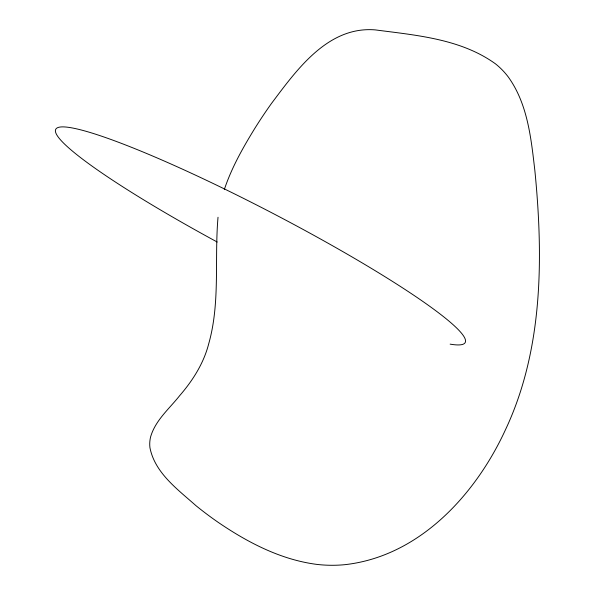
<?xml version="1.0" encoding="UTF-8"?>
<svg xmlns="http://www.w3.org/2000/svg" width="595" height="595" viewBox="0 0 595 595"><rect width="100%" height="100%" fill="white"/><g stroke="black" fill="none" stroke-linecap="round" stroke-linejoin="round"><path stroke-width="0.89" d="M218.023 217.249C214.341 259.338 220.403 302.483 208.726 343.732C203.743 363.255 192.743 380.569 179.66 395.668C169.322 408.743 155.377 420.293 150.609 436.864A31.022 30.114 -33.9 0 0 149.94 447.7C154.916 473.025 177.749 489.425 195.881 505.601A378.643 366.394 -80.5 0 0 217.867 522.12C247.572 542.417 280.662 559.702 316.771 564.387A136.21 131.554 -52.4 0 0 344.736 564.692C419.401 556.429 475.68 494.616 505.542 429.59C539.1 358.25 542.841 277.404 537.367 199.972A1209.843 1096.511 8 0 0 534.86 170.557C531.112 138.471 527.758 104.066 508.323 77.038A73.661 70.924 -89.4 0 0 495.464 63.829C460.842 38.846 416.411 35.298 375.341 29.899C327.823 25.942 296.615 69.979 271.409 103.552A468.503 439.147 -69.8 0 0 255.047 128.014C243.013 147.553 231.581 167.738 224.3 189.597M217.22 242.031A230.629 25.734 27.5 0 1 63.063 126.884A230.629 25.734 27.5 0 1 326.662 242.44A230.629 25.734 27.5 0 1 450.14 344.141"/></g></svg>
